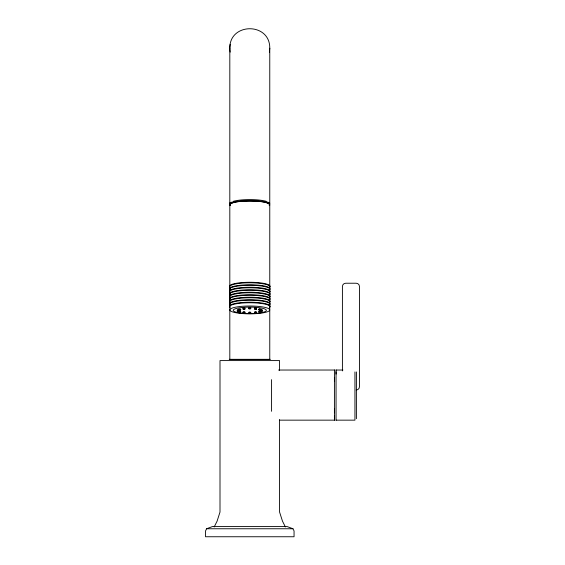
<?xml version="1.0" encoding="UTF-8"?>
<svg xmlns="http://www.w3.org/2000/svg" width="565" height="565" viewBox="0 0 565 565"><rect width="100%" height="100%" fill="white"/><g stroke="black" fill="none" stroke-linecap="round" stroke-linejoin="round"><path stroke-width="0.85" d="M334.416 418.248L334.416 415.932M334.416 412.817L334.416 409.018M334.416 381.17L334.416 377.371M336.055 374.108L336.055 371.77M229.814 48.343C229.284 22.303 270.268 22.127 269.766 48.343M269.378 52.121L269.766 48.223L269.766 359.538L229.814 359.538L229.814 48.223L230.195 44.324M206.613 528.762L205.519 530.938L205.519 536.75L294.054 536.75L294.054 530.938L292.967 528.762L287.197 526.58L212.376 526.58L206.613 528.762L292.967 528.762M214.191 526.94L217.101 521.135L220.004 512.052L220.004 360.59L279.569 360.59L279.569 370.28M237.201 310.072L238.875 309.931L238.875 311.096L237.201 310.962L237.491 310.206M238.755 309.818L240.718 309.818L240.718 308.928L240.429 309.959L239.737 310.016L239.044 309.959L238.755 308.928L239.165 310.072L238.755 312.099L240.429 312.233L240.718 311.209L239.044 311.068L239.044 312.233M237.201 310.962L239.165 310.962M243.007 308.095L243.007 308.984L244.963 308.984L244.963 308.095M243.007 308.984L244.963 308.984M238.755 312.099L240.718 312.099M248.805 308.681L250.768 308.681L250.768 307.791L250.479 308.815L249.787 308.871L248.805 308.681L248.805 307.791L249.094 308.815M243.007 312.042L243.007 312.932L244.963 312.932L244.963 312.042M243.007 312.932L244.963 312.932M254.61 308.095L254.61 308.984L256.574 308.984L256.574 308.095M249.094 312.212L248.805 313.236L250.768 313.236L250.768 312.346L249.094 312.212L249.094 313.37M254.61 308.984L256.574 308.984M248.805 313.236L250.768 313.236M258.862 309.818L260.818 309.818L260.818 308.928L260.536 309.959L258.862 309.818L259.144 308.794L259.144 309.684M260.536 312.233L260.536 311.068L258.862 311.209L259.144 312.233L260.818 312.099L260.416 310.962L260.818 309.818M254.61 312.042L254.61 312.932L256.574 312.932L256.574 312.042M260.416 310.962L262.372 310.962L262.372 310.072L261.397 309.874L260.698 309.931L260.698 311.096L262.372 310.962M254.61 312.932L256.574 312.932M258.862 312.099L260.818 312.099M356.211 390.012L357.843 389.575L359.043 388.374L359.481 386.743L359.481 286.49L359.043 284.859L357.843 283.658L356.211 283.227L345.674 283.227L344.043 283.658L342.842 284.859L342.411 286.49L342.411 370.915M244.68 309.126L244.68 307.96L243.981 307.904L243.289 307.96L243.289 309.126M256.284 309.126L256.284 307.96L255.592 307.904L254.9 307.96L254.9 309.126M244.68 313.067L244.68 311.908L243.981 311.852L243.289 311.908L243.289 313.067M256.284 313.067L256.284 311.908L255.592 311.852L254.9 311.908L254.9 313.067M229.263 359.319L270.31 359.319M278.559 370.033L334.416 370.033M336.055 370.033L342.92 370.033M279.435 420.155L334.416 420.155M336.055 420.155L354.94 420.155L354.94 371.94M285.382 526.94L282.479 521.135L279.569 512.052L279.569 419.59M229.814 48.223L230.195 52.121M356.395 371.94L356.395 418.707M336.055 369.849L336.055 420.339M334.416 369.849L334.416 420.339M271.581 379.652L271.581 411.299M262.089 309.931L262.089 311.096M261.397 309.874L261.397 310.764M259.836 308.737L259.836 309.627M259.836 311.018L259.836 311.908M259.144 311.068L259.144 311.965M255.592 307.904L255.592 309.182M255.592 311.852L255.592 313.123M250.479 312.212L250.479 313.102M249.787 307.6L249.787 308.49M249.787 312.155L249.787 313.045M243.981 307.904L243.981 309.182M243.981 311.852L243.981 313.123M240.429 311.068L240.429 312.233M239.737 308.737L239.737 309.627M239.737 311.018L239.737 311.908M238.183 309.874L238.183 310.764M237.491 309.931L237.491 311.096M230.393 205.469A19.775 3.877 0 0 1 249.787 200.829A19.775 3.877 0 0 1 269.187 205.469M230.393 204.219A19.775 3.877 0 0 1 230.393 202.708M233.345 201.31A19.775 3.877 0 0 1 266.228 201.31M269.187 202.708A19.775 3.877 0 0 1 269.187 204.219M230.195 205.653A19.98 3.92 0 0 1 249.779 200.971A19.98 3.92 0 0 1 269.385 205.653M229.983 287.55A20.192 3.962 0 0 1 249.787 282.811A20.192 3.962 0 0 1 269.597 287.55M229.595 286.243A20.192 3.962 0 0 1 251.764 282.295A20.192 3.962 0 0 1 269.597 287.013M229.983 290.043A20.192 3.962 0 0 1 249.794 285.304A20.192 3.962 0 0 1 269.597 290.043M229.983 289.506A20.192 3.962 0 0 1 249.787 284.774A20.192 3.962 0 0 1 269.597 289.506M229.983 292.536A20.192 3.962 0 0 1 249.794 287.797A20.192 3.962 0 0 1 269.597 292.536M229.595 291.229A20.192 3.962 0 0 1 251.764 287.281A20.192 3.962 0 0 1 269.597 291.999M229.983 295.029A20.192 3.962 0 0 1 249.787 290.29A20.192 3.962 0 0 1 269.597 295.029M229.983 294.492A20.192 3.962 0 0 1 249.787 289.76A20.192 3.962 0 0 1 269.597 294.492M229.983 297.522A20.192 3.962 0 0 1 249.787 292.783A20.192 3.962 0 0 1 269.597 297.522M229.983 296.985A20.192 3.962 0 0 1 249.787 292.253A20.192 3.962 0 0 1 269.597 296.985M229.983 300.015A20.192 3.962 0 0 1 249.787 295.276A20.192 3.962 0 0 1 269.597 300.015M229.595 298.708A20.192 3.962 0 0 1 251.764 294.761A20.192 3.962 0 0 1 269.597 299.478M229.983 302.508A20.192 3.962 0 0 1 249.787 297.769A20.192 3.962 0 0 1 269.597 302.508M229.983 301.971A20.192 3.962 0 0 1 249.787 297.239A20.192 3.962 0 0 1 269.597 301.971M229.983 305.001A20.192 3.962 0 0 1 249.787 300.262A20.192 3.962 0 0 1 269.597 305.001M229.595 303.695A20.192 3.962 0 0 1 251.764 299.754A20.192 3.962 0 0 1 269.597 304.464M229.983 307.494A20.192 3.962 0 0 1 249.794 302.755A20.192 3.962 0 0 1 269.597 307.494M229.983 306.957A20.192 3.962 0 0 1 249.787 302.226A20.192 3.962 0 0 1 269.597 306.957M230.195 203.774A19.98 2.5 0 0 1 249.779 200.787A19.98 2.5 0 0 1 269.385 203.774M239.8 313.321A19.98 3.92 0 0 0 269.766 309.924A19.98 3.92 0 0 0 239.8 306.534A19.98 3.92 0 0 0 239.8 313.321M241.495 313.172A16.583 3.256 0 0 0 266.369 310.355A16.583 3.256 0 0 0 241.495 307.537A16.583 3.256 0 0 0 241.495 313.172"/></g></svg>
